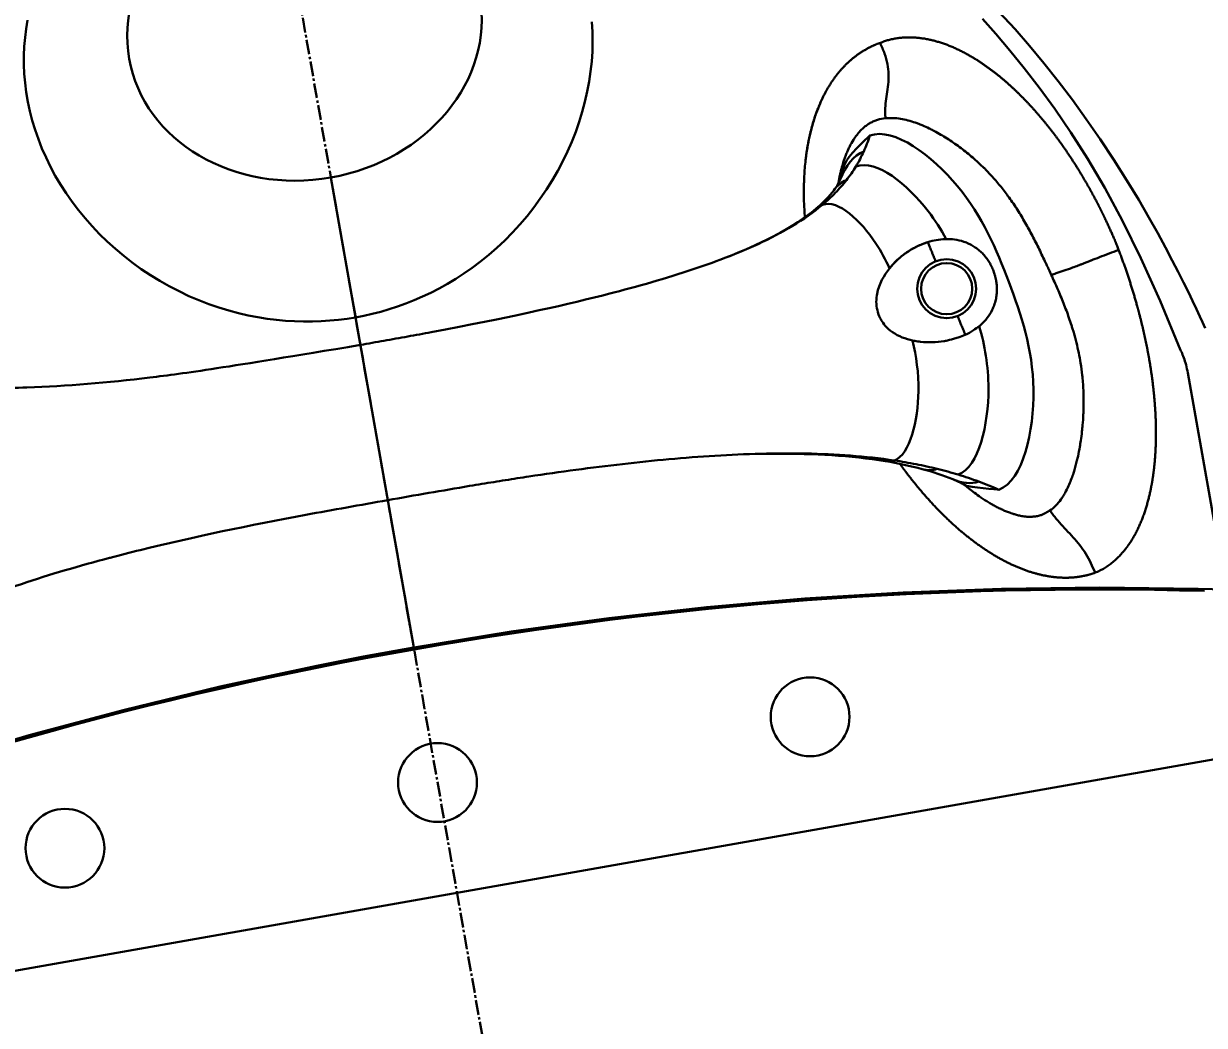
# Model space of a CAD drawing. Header units: millimetres. Extents: x 26027 to 581921, y 7230 to 233891.
# Drawn here: x 453558 to 453857.6, y 148349.9 to 148604.1 of the extents above; entities that cross this region are included whole.
import ezdxf

# ---------------------------------------------------------------- set-up
doc = ezdxf.new("R2010")
doc.units = ezdxf.units.MM
doc.header["$LTSCALE"] = 5
doc.linetypes.add('AXES2', pattern=[1.125, 0.75, -0.125, 0.125, -0.125])
doc.linetypes.add('CACHE', pattern=[0.375, 0.25, -0.125])
doc.layers.get('0').update_dxf_attribs({"color": 252})
doc.layers.get('DEFPOINTS').update_dxf_attribs({"color": 252})
doc.layers.add('GE-DESIGNER_WARNING', color=1, linetype='Continuous', lineweight=30, plot=False)
for name, color, linetype, lineweight in [('GE-EQUIPMENT', 140, 'Continuous', 30), ('GE-EQUIPMENT_INSERTION', 140, 'Continuous', 30), ('GE-EQUIPMENT_LIGHT', 141, 'Continuous', 30), ('GE-MAIN_AXIS', 83, 'AXES2', 30), ('GE-MM-SCATTER_LINES', 222, 'CACHE', 30)]:
    doc.layers.add(name, color=color, linetype=linetype, lineweight=lineweight)
doc.styles.add('ROMANS', font='romans', dxfattribs={"width": 0.8, "height": 100})
doc.dimstyles.new('100', dxfattribs={"dimscale": 0.8, "dimtxt": 180, "dimasz": 100, "dimexe": 150, "dimexo": 0, "dimgap": 100, "dimtad": 1, "dimtih": 1, "dimtoh": 1, "dimdec": 0, "dimzin": 0, "dimdsep": 46, "dimtxsty": 'ROMANS', "dimblk": 'DOT', "dimcen": 0, "dimclrd": 180, "dimclre": 180, "dimclrt": 180, "dimazin": 0, "dimtfac": 1, "dimtdec": 0, "dimtix": 1, "dimtmove": 2, "dimatfit": 3, "dimldrblk": 'DOT', "dimfxl": 1, "dimtolj": 1, "dimtzin": 0, "dimarcsym": 0})

# ---------------------------------------------------------------- blocks, each defined once
blk = doc.blocks.new('_Dot')
at = {"color": 0, "linetype": 'ByBlock', "lineweight": -2}
blk.add_line((-0.5, 0), (-1, 0), dxfattribs=at)
at = {"color": 0, "linetype": 'ByBlock', "const_width": 0.5}
blk.add_lwpolyline([(-0.25, 0, 1), (0.25, 0, 1)], format="xyb", close=True, dxfattribs=at)
blk = doc.blocks.new('*D484')
at = {"layer": 'DEFPOINTS', "color": 0}
for p in [(452467.53, 149660.27, 2.36), (454076.96, 142305.27, 2.36), (454076.96, 142305.27)]:
    blk.add_point(p, dxfattribs=at)
at = {"layer": 'GE-DESIGNER_WARNING', "color": 180, "lineweight": -2, "transparency": 16777216}
for p, q in [((452467.53, 149660.27), (454196.96, 149660.27)), ((454076.96, 149580.27), (454076.96, 146112.77)), ((454076.96, 142385.27), (454076.96, 145852.77)), ((454076.96, 142305.27), (454196.96, 142305.27))]:
    blk.add_line(p, q, dxfattribs=at)
at = {"layer": 'GE-DESIGNER_WARNING', "color": 180, "lineweight": -2, "transparency": 16777216, "xscale": 80, "yscale": 80, "zscale": 80}
for p, rotation in [((454076.96, 149660.27), 90), ((454076.96, 142305.27), 270)]:
    blk.add_blockref('_Dot', p, dxfattribs=dict(at, rotation=rotation))
at = {"layer": 'GE-DESIGNER_WARNING', "color": 180, "transparency": 16777216, "insert": (454076.96, 145982.77), "char_height": 100, "attachment_point": 5, "style": 'ROMANS'}
blk.add_mtext('\\A1;7355', dxfattribs=at)
blk = doc.blocks.new('GE-EUR02909')
at = {"layer": 'GE-EQUIPMENT'}
for p, q in [((-198.24, -3448.36), (-198.24, -3448.87)), ((0.01, -3589.82), (0.01, -3468.71))]:
    blk.add_line(p, q, dxfattribs=at)
for points in [[(204.12, -3405.48), (-204.05, -3405.48), (-204.41, -3405.47), (-204.78, -3405.44), (-205.14, -3405.4), (-205.5, -3405.34), (-205.85, -3405.28), (-206.2, -3405.21), (-206.53, -3405.15), (-206.81, -3404.99), (-207.07, -3404.79), (-207.32, -3404.57), (-207.55, -3404.32), (-207.76, -3404.04), (-207.94, -3403.74), (-208.1, -3403.42), (-208.18, -3403.22), (-208.25, -3402.99), (-208.3, -3402.73), (-208.32, -3402.44), (-208.32, -3402.32)], [(0.01, -3468.71), (-25.04, -3468.4), (-50.05, -3467.46), (-75.02, -3465.89), (-99.92, -3463.71), (-124.73, -3460.9), (-149.46, -3457.48), (-174.08, -3453.45), (-198.64, -3448.79), (-205.54, -3447.37), (-205.54, -3503.21), (-205.54, -3503.76), (-205.51, -3504.29), (-205.48, -3504.81), (-205.44, -3505.31), (-205.38, -3505.8), (-205.33, -3506.27), (-205.26, -3506.73), (-205.19, -3507.17), (-205.12, -3507.59), (-205.04, -3507.99), (-204.96, -3508.38), (-204.87, -3508.74), (-204.77, -3509.08), (-204.72, -3509.26)], [(205.56, -3447.37), (198.6, -3448.8), (174.11, -3453.45), (149.48, -3457.48), (129.23, -3460.33), (124.76, -3460.9), (99.96, -3463.71), (75.06, -3465.89), (50.08, -3467.46), (25.06, -3468.4), (12.98, -3468.63), (0.01, -3468.71)], [(-204.72, -3509.26), (-201.8, -3522.41), (-198.89, -3533.97), (-195.93, -3544.13), (-192.94, -3553.14), (-189.93, -3561.21), (-186.92, -3568.47), (-183.94, -3575.06), (-181, -3581.08), (-178.11, -3586.59), (-175.29, -3591.67), (-172.53, -3596.38), (-169.83, -3600.76)]]:
    blk.add_lwpolyline(points, dxfattribs=at)
blk.add_lwpolyline([(-200.07, -3447.99, 0.101059), (200.08, -3447.99), (201.14, -3447.81), (202.29, -3447.6), (204.25, -3447.18), (204.4, -3447.14), (204.61, -3447.04), (204.82, -3446.9), (205.02, -3446.73), (205.18, -3446.52), (205.32, -3446.28), (205.42, -3446.02), (205.47, -3445.74), (205.48, -3445.59)], format="xyb", dxfattribs=at)
at = {"layer": 'GE-EQUIPMENT_LIGHT'}
blk.add_line((-135.56, -3542.66), (-135.56, -3542.66), dxfattribs=at)
blk.add_line((-135.56, -3542.66), (-135.56, -3542.66), dxfattribs=at)
for points in [[(-211.84, -3513.68), (-211.44, -3515.29), (-211.04, -3516.82), (-210.5, -3518.81), (-209.9, -3520.99), (-209.23, -3523.37), (-208.47, -3525.99), (-207.61, -3528.86), (-206.62, -3532.03), (-205.49, -3535.54), (-204.19, -3539.43), (-202.67, -3543.76), (-200.88, -3548.62), (-198.79, -3554.02), (-196.44, -3559.76), (-193.94, -3565.51), (-191.36, -3571.12), (-188.73, -3576.54), (-186.02, -3581.81), (-183.23, -3586.95), (-180.4, -3591.91), (-177.51, -3596.72), (-170.68, -3607.2)], [(0.01, -3553.78), (-2.16, -3553.82), (-4.34, -3553.92), (-6.53, -3554.09), (-8.73, -3554.32), (-10.95, -3554.64), (-13.17, -3555.02), (-15.4, -3555.48), (-17.63, -3556.01), (-19.88, -3556.63), (-22.13, -3557.32), (-24.42, -3558.12), (-26.73, -3559), (-29.04, -3559.98), (-31.35, -3561.05), (-33.68, -3562.24), (-36.03, -3563.53), (-38.36, -3564.94), (-40.68, -3566.45), (-42.95, -3568.05), (-45.16, -3569.75), (-47.31, -3571.52), (-49.4, -3573.37), (-51.41, -3575.3), (-53.35, -3577.3), (-55.21, -3579.35), (-56.98, -3581.47), (-58.67, -3583.64), (-60.27, -3585.87), (-61.78, -3588.14), (-63.19, -3590.45), (-64.51, -3592.79), (-65.72, -3595.16), (-66.84, -3597.56), (-67.85, -3599.98), (-68.77, -3602.42), (-69.58, -3604.87), (-70.29, -3607.33), (-70.9, -3609.8), (-71.4, -3612.26), (-71.8, -3614.73), (-72.09, -3617.2)], [(68.85, -3642.48), (69.59, -3640.39), (70.26, -3638.27), (70.84, -3636.09), (71.33, -3633.86), (71.73, -3631.59), (72.05, -3629.28), (72.26, -3626.92), (72.38, -3624.53), (72.39, -3622.1), (72.3, -3619.66), (72.11, -3617.2), (71.82, -3614.73), (71.42, -3612.26), (70.92, -3609.8), (70.31, -3607.33), (69.6, -3604.87), (68.79, -3602.42), (67.87, -3599.98), (66.86, -3597.56), (65.74, -3595.16), (64.52, -3592.8), (63.21, -3590.46), (61.8, -3588.15), (60.29, -3585.87), (58.69, -3583.64), (57, -3581.47), (55.23, -3579.35), (53.37, -3577.3), (51.43, -3575.3), (49.42, -3573.37), (47.33, -3571.52), (45.18, -3569.75), (42.97, -3568.06), (40.7, -3566.45), (38.38, -3564.94), (36.05, -3563.53), (33.7, -3562.24), (31.37, -3561.05), (29.06, -3559.98), (26.75, -3559), (24.44, -3558.12), (22.15, -3557.32), (19.89, -3556.63), (17.65, -3556.01), (15.41, -3555.48), (13.19, -3555.02), (10.97, -3554.64), (8.75, -3554.32), (6.55, -3554.09), (4.36, -3553.92), (2.18, -3553.82), (0.01, -3553.78)]]:
    blk.add_lwpolyline(points, dxfattribs=at)
for centre, radius in [((-95.99, -3433.9), 10), ((0.01, -3433.9), 10), ((96.01, -3433.9), 10), ((-148.99, -3534.89), 7.48), ((-148.99, -3534.89), 6.5)]:
    blk.add_circle(centre, radius, dxfattribs=at)
blk.add_ellipse((0.01, -3628.38), major_axis=(-45.17, 0), ratio=0.853573, dxfattribs=at)
blk.add_rational_spline([(-119.53, -3573.68), (-119.54, -3573.71), (-119.55, -3573.75), (-119.56, -3573.78), (-119.74, -3574.37), (-119.93, -3574.95), (-120.12, -3575.53), (-120.89, -3577.79), (-121.79, -3580), (-122.85, -3582.13), (-123.8, -3584.06), (-124.89, -3585.92), (-126.13, -3587.68), (-127.26, -3589.28), (-128.51, -3590.79), (-129.9, -3592.18), (-131.17, -3593.45), (-132.56, -3594.61), (-134.08, -3595.61), (-136.78, -3597.41), (-139.87, -3598.71), (-143.16, -3599.25), (-146.23, -3599.94), (-149.44, -3599.75), (-152.46, -3598.97), (-154.21, -3598.52), (-155.88, -3597.87), (-157.48, -3597.09), (-159.25, -3596.23), (-160.91, -3595.21), (-162.49, -3594.08), (-164.24, -3592.82), (-165.88, -3591.44), (-167.43, -3589.97), (-169.13, -3588.36), (-170.72, -3586.64), (-172.22, -3584.84), (-173.89, -3582.84), (-175.45, -3580.74), (-176.9, -3578.57), (-177.96, -3577.01), (-178.96, -3575.41), (-179.91, -3573.78), (-180.44, -3572.89), (-180.95, -3571.98), (-181.45, -3571.07), (-183.02, -3568.19), (-184.45, -3565.22), (-185.77, -3562.19), (-188.46, -3555.98), (-190.64, -3549.51), (-192.34, -3542.89), (-192.61, -3541.82), (-192.87, -3540.75), (-193.12, -3539.68), (-193.15, -3539.57), (-193.17, -3539.46), (-193.2, -3539.35), (-193.25, -3539.13), (-193.3, -3538.91), (-193.35, -3538.68), (-193.46, -3538.13), (-193.57, -3537.57), (-193.68, -3537.01), (-195.04, -3529.97), (-195.95, -3522.79), (-196.31, -3515.58), (-196.36, -3514.59), (-196.4, -3513.6), (-196.43, -3512.61), (-196.53, -3509.15), (-196.5, -3505.67), (-196.32, -3502.2), (-196.16, -3499.11), (-195.87, -3496.02), (-195.45, -3492.94), (-195.38, -3492.49), (-195.32, -3492.04), (-195.25, -3491.58), (-194.89, -3489.29), (-194.46, -3487), (-193.92, -3484.73), (-193.34, -3482.28), (-192.64, -3479.86), (-191.79, -3477.49), (-191.01, -3475.33), (-190.12, -3473.21), (-189.06, -3471.17), (-188.1, -3469.31), (-187.01, -3467.52), (-185.75, -3465.85), (-184.62, -3464.35), (-183.35, -3462.94), (-181.93, -3461.71), (-179.53, -3459.62), (-176.68, -3458.01), (-173.55, -3457.35), (-172.61, -3457.19), (-171.66, -3457.1), (-170.69, -3457.07), (-166.94, -3456.94), (-163.25, -3457.82), (-159.82, -3459.28), (-157.84, -3460.13), (-155.95, -3461.17), (-154.16, -3462.35), (-152.16, -3463.66), (-150.27, -3465.15), (-148.49, -3466.74), (-146.52, -3468.5), (-144.68, -3470.4), (-142.94, -3472.4), (-141.03, -3474.6), (-139.25, -3476.92), (-137.59, -3479.32), (-135.72, -3482.02), (-134.01, -3484.81), (-132.43, -3487.67), (-131.71, -3488.96), (-131.02, -3490.27), (-130.36, -3491.58), (-130.09, -3492.11), (-129.83, -3492.65), (-129.57, -3493.18)], [1, 1, 1, 1, 1, 1, 1, 1, 1, 1, 1, 1, 1, 1, 1, 1, 1, 1, 1, 1, 1, 1, 1, 1, 1, 1, 1, 1, 1, 1, 1, 1, 1, 1, 1, 1, 1, 1, 1, 1, 1, 1, 1, 1, 1, 1, 1, 1, 1, 1, 1, 1, 1, 1, 1, 1, 1, 1, 1, 1, 1, 0.999990031036, 0.999990031036, 1, 1, 1, 1, 1, 1, 1, 1, 1, 1, 1, 1, 1, 1, 1, 1, 1, 1, 1, 1, 1, 1, 1, 1, 1, 1, 1, 1, 1, 1, 1, 1, 1, 1, 0.998174146794, 0.998174146794, 1, 1, 1, 1, 1, 1, 1, 1, 1, 1, 1, 1, 1, 1, 1, 1, 1, 1, 1, 1, 1, 1, 1, 1, 1], degree=3, knots=[0, 0, 0, 0, 0.001243, 0.001243, 0.001243, 0.022853, 0.022853, 0.022853, 0.107259, 0.107259, 0.107259, 0.183532, 0.183532, 0.183532, 0.252547, 0.252547, 0.252547, 0.315531, 0.315531, 0.315531, 0.428111, 0.428111, 0.428111, 0.536842, 0.536842, 0.536842, 0.59962, 0.59962, 0.59962, 0.668768, 0.668768, 0.668768, 0.745336, 0.745336, 0.745336, 0.829563, 0.829563, 0.829563, 0.923565, 0.923565, 0.923565, 0.991484, 0.991484, 0.991484, 1.028809, 1.028809, 1.028809, 1.146874, 1.146874, 1.146874, 1.389159, 1.389159, 1.389159, 1.428111, 1.428111, 1.428111, 1.765181, 1.765181, 1.765181, 2.428111, 2.428111, 2.428111, 2.439049, 2.439049, 2.439049, 2.684856, 2.684856, 2.684856, 2.718537, 2.718537, 2.718537, 2.836458, 2.836458, 2.836458, 2.941593, 2.941593, 2.941593, 2.957098, 2.957098, 2.957098, 3.03586, 3.03586, 3.03586, 3.120886, 3.120886, 3.120886, 3.198383, 3.198383, 3.198383, 3.268774, 3.268774, 3.268774, 3.33209, 3.33209, 3.33209, 3.439049, 3.439049, 3.439049, 3.587104, 3.587104, 3.587104, 3.713342, 3.713342, 3.713342, 3.786162, 3.786162, 3.786162, 3.867229, 3.867229, 3.867229, 3.95688, 3.95688, 3.95688, 4.056065, 4.056065, 4.056065, 4.167315, 4.167315, 4.167315, 4.217566, 4.217566, 4.217566, 4.237767, 4.237767, 4.237767, 4.237767], dxfattribs=at)
for points, knots in [([(-173.55, -3457.35), (-173.35, -3458.23), (-172.96, -3459.99), (-172.13, -3462.52), (-171, -3464.91), (-169.2, -3467.93), (-167.24, -3470.77), (-165.79, -3473.33), (-165.22, -3474.47), (-165.01, -3474.9)], [-0.9999649, -0.9999649, -0.9999649, -0.9999649, -0.8750001, -0.7500001, -0.625, -0.5, -0.25, -0.125, -0.0504501, -0.0504501, -0.0504501, -0.0504501]), ([(-144.63, -3485.25), (-144.82, -3485.03), (-145, -3484.81), (-145.19, -3484.6), (-145.25, -3484.52), (-145.32, -3484.44), (-145.39, -3484.36), (-145.79, -3483.9), (-146.2, -3483.45), (-146.62, -3483), (-147.05, -3482.53), (-147.49, -3482.08), (-147.94, -3481.63), (-148.5, -3481.07), (-149.07, -3480.52), (-149.66, -3479.99), (-149.94, -3479.74), (-150.22, -3479.49), (-150.5, -3479.25), (-150.76, -3479.03), (-151.02, -3478.81), (-151.29, -3478.6), (-151.57, -3478.37), (-151.85, -3478.15), (-152.13, -3477.94), (-152.42, -3477.72), (-152.71, -3477.51), (-153, -3477.3), (-153.03, -3477.28), (-153.06, -3477.26), (-153.09, -3477.24), (-153.35, -3477.06), (-153.62, -3476.88), (-153.89, -3476.71), (-154.19, -3476.51), (-154.5, -3476.33), (-154.81, -3476.15), (-155.1, -3475.98), (-155.4, -3475.81), (-155.7, -3475.65), (-155.72, -3475.65), (-155.73, -3475.64), (-155.75, -3475.63), (-156.06, -3475.47), (-156.39, -3475.31), (-156.71, -3475.17), (-157.04, -3475.03), (-157.37, -3474.89), (-157.71, -3474.77), (-157.91, -3474.7), (-158.1, -3474.63), (-158.3, -3474.57), (-158.45, -3474.52), (-158.59, -3474.48), (-158.73, -3474.44), (-159.08, -3474.35), (-159.43, -3474.27), (-159.78, -3474.21), (-160.13, -3474.15), (-160.49, -3474.1), (-160.85, -3474.08), (-161.03, -3474.07), (-161.21, -3474.06), (-161.38, -3474.06), (-161.56, -3474.06), (-161.74, -3474.07), (-161.92, -3474.08), (-162.09, -3474.09), (-162.27, -3474.1), (-162.45, -3474.13), (-162.63, -3474.15), (-162.81, -3474.18), (-165.01, -3474.9), (-165.61, -3475.17), (-166.19, -3475.52), (-166.72, -3475.9), (-167.26, -3476.29), (-167.75, -3476.72), (-168.23, -3477.18), (-168.46, -3477.41), (-168.69, -3477.65), (-168.91, -3477.89), (-169.03, -3478.02), (-169.14, -3478.15), (-169.26, -3478.28), (-169.36, -3478.4), (-169.47, -3478.53), (-169.57, -3478.65), (-169.99, -3479.17), (-170.38, -3479.69), (-170.75, -3480.23), (-170.83, -3480.35), (-170.91, -3480.47), (-170.99, -3480.59), (-171.27, -3481.03), (-171.55, -3481.47), (-171.81, -3481.92), (-172.07, -3482.35), (-172.31, -3482.79), (-172.55, -3483.23), (-172.62, -3483.37), (-172.7, -3483.52), (-172.77, -3483.66), (-173.2, -3484.49), (-173.6, -3485.34), (-173.98, -3486.2), (-174.13, -3486.56), (-174.28, -3486.92), (-174.43, -3487.28), (-174.74, -3488.02), (-175.03, -3488.77), (-175.3, -3489.53), (-175.47, -3490.02), (-175.64, -3490.51), (-175.81, -3491), (-176.05, -3491.75), (-176.29, -3492.5), (-176.51, -3493.26), (-176.66, -3493.77), (-176.8, -3494.28), (-176.94, -3494.8), (-177.18, -3495.67), (-177.39, -3496.56), (-177.59, -3497.44), (-177.69, -3497.84), (-177.77, -3498.25), (-177.86, -3498.65), (-178.1, -3499.81), (-178.31, -3500.97), (-178.48, -3502.14), (-178.5, -3502.27), (-178.52, -3502.41), (-178.54, -3502.54), (-178.73, -3503.85), (-178.88, -3505.16), (-178.99, -3506.47), (-179.01, -3506.75), (-179.03, -3507.02), (-179.05, -3507.3), (-179.11, -3508.34), (-179.16, -3509.38), (-179.17, -3510.43), (-179.18, -3511.3), (-179.18, -3512.16), (-179.15, -3513.03), (-179.1, -3514.79), (-178.98, -3516.56), (-178.79, -3518.31), (-178.76, -3518.66), (-178.72, -3519), (-178.67, -3519.35), (-178.63, -3519.66), (-178.6, -3519.96), (-178.55, -3520.27), (-178.47, -3520.92), (-178.37, -3521.57), (-178.26, -3522.22), (-178.16, -3522.87), (-178.05, -3523.52), (-177.93, -3524.17), (-177.81, -3524.81), (-177.68, -3525.46), (-177.55, -3526.1), (-177.28, -3527.39), (-176.99, -3528.66), (-176.69, -3529.94), (-176.38, -3531.21), (-176.06, -3532.48), (-175.72, -3533.75), (-175.24, -3535.6), (-175.16, -3535.9), (-174.99, -3536.52), (-174.49, -3538.36), (-173.72, -3541.13), (-172.61, -3544.77), (-171.59, -3547.77), (-170.69, -3550.15), (-169.74, -3552.49), (-168.72, -3554.73), (-167.65, -3556.84), (-166.6, -3558.8), (-165.58, -3560.5), (-164.65, -3561.94), (-164.2, -3562.61), (-163.84, -3563.12), (-163.48, -3563.64), (-163.01, -3564.28), (-161.87, -3565.8), (-160.47, -3567.5), (-159.19, -3568.92), (-158.76, -3569.38)], [0, 0, 0, 0, 0.012824, 0.012824, 0.012824, 0.017506, 0.017506, 0.017506, 0.045132, 0.045132, 0.045132, 0.073868, 0.073868, 0.073868, 0.109575, 0.109575, 0.109575, 0.12643, 0.12643, 0.12643, 0.141845, 0.141845, 0.141845, 0.158017, 0.158017, 0.158017, 0.174173, 0.174173, 0.174173, 0.17574, 0.17574, 0.17574, 0.190289, 0.190289, 0.190289, 0.20638, 0.20638, 0.20638, 0.221721, 0.221721, 0.221721, 0.222476, 0.222476, 0.222476, 0.238596, 0.238596, 0.238596, 0.25473, 0.25473, 0.25473, 0.264097, 0.264097, 0.264097, 0.270859, 0.270859, 0.270859, 0.286974, 0.286974, 0.286974, 0.303078, 0.303078, 0.303078, 0.311126, 0.311126, 0.311126, 0.319172, 0.319172, 0.319172, 0.327215, 0.327215, 0.327215, 0.335257, 0.335257, 0.335257, 0.36629, 0.36629, 0.36629, 0.397388, 0.397388, 0.397388, 0.412941, 0.412941, 0.412941, 0.420997, 0.420997, 0.420997, 0.428487, 0.428487, 0.428487, 0.459598, 0.459598, 0.459598, 0.466329, 0.466329, 0.466329, 0.490862, 0.490862, 0.490862, 0.514557, 0.514557, 0.514557, 0.522198, 0.522198, 0.522198, 0.566428, 0.566428, 0.566428, 0.584796, 0.584796, 0.584796, 0.622902, 0.622902, 0.622902, 0.647357, 0.647357, 0.647357, 0.684733, 0.684733, 0.684733, 0.709857, 0.709857, 0.709857, 0.752827, 0.752827, 0.752827, 0.772381, 0.772381, 0.772381, 0.828288, 0.828288, 0.828288, 0.834812, 0.834812, 0.834812, 0.89732, 0.89732, 0.89732, 0.910337, 0.910337, 0.910337, 0.959923, 0.959923, 0.959923, 1.001156, 1.001156, 1.001156, 1.085031, 1.085031, 1.085031, 1.10161, 1.10161, 1.10161, 1.116318, 1.116318, 1.116318, 1.147631, 1.147631, 1.147631, 1.178958, 1.178958, 1.178958, 1.210283, 1.210283, 1.210283, 1.272865, 1.272865, 1.272865, 1.335257, 1.335257, 1.335257, 1.335263, 1.360396, 1.385528, 1.486059, 1.586589, 1.68712, 1.737385, 1.78765, 1.888181, 1.932295, 1.97641, 2.06464, 2.089241, 2.113843, 2.126144, 2.138445, 2.163046, 2.187648, 2.286054, 2.335257, 2.335257, 2.335257, 2.335257]), ([(-127.14, -3566.78), (-127.56, -3567.77), (-128.01, -3568.74), (-128.52, -3569.68), (-129.31, -3571.13), (-130.22, -3572.53), (-136.54, -3576.54), (-143.06, -3577.66), (-151.19, -3568.8), (-156.21, -3560.03), (-161.22, -3551.27), (-163.13, -3542.6), (-164.8, -3533.83), (-166.47, -3525.07), (-167.89, -3516.21), (-166.21, -3505.84), (-164.53, -3495.48), (-159.75, -3483.6), (-153.14, -3482.34)], [0, 0, 0, 0, 0.303442, 0.303442, 0.303442, 0.772383, 0.772383, 0.772383, 1.022385, 1.022385, 1.022385, 1.272384, 1.272384, 1.272384, 1.522384, 1.522384, 1.522384, 1.772383, 1.772383, 1.772383, 1.772383]), ([(-143.67, -3487.92), (-145.3, -3487.09), (-146.91, -3486.21), (-148.5, -3485.28), (-150.08, -3484.35), (-151.64, -3483.36), (-153.14, -3482.34)], [0, 0, 0, 0, 0.999993, 0.999993, 0.999993, 1.082029, 1.082029, 1.082029, 1.082029]), ([(-148.5, -3485.28), (-149.28, -3484.82), (-150.07, -3484.34), (-150.84, -3483.85), (-151.62, -3483.36), (-152.38, -3482.86), (-153.14, -3482.34), (-153.14, -3482.34), (-145.63, -3484.47), (-144.87, -3485.07), (-144.38, -3485.44), (-143.3, -3486.21), (-142.71, -3486.6), (-142.1, -3487)], [0, 0, 0, 0, 0.498984, 0.498984, 0.498984, 1, 1, 1, 1.218115, 1.218115, 1.482832, 1.482832, 1.762746, 1.762746, 1.762746, 1.762746]), ([(-148.5, -3485.28), (-146.48, -3484.9), (-144.3, -3485.59), (-142.1, -3486.99), (-139.94, -3488.38), (-137.48, -3489.7), (-134.93, -3490.89)], [0, 0, 0, 0, 0.082727, 0.082727, 0.082727, 1.076999, 1.076999, 1.076999, 1.076999]), ([(-155.5, -3524.11), (-155.99, -3519.08), (-156.05, -3513.84), (-155.03, -3508.08), (-153.44, -3499.15), (-149.25, -3488.97), (-143.67, -3487.92), (-142.04, -3488.74), (-140.38, -3489.53), (-138.7, -3490.27), (-137.01, -3491.02), (-135.33, -3491.71), (-133.6, -3492.37), (-131.87, -3493.04), (-130.1, -3493.67), (-128.35, -3494.26)], [0, 0, 0, 0, 0.391565, 0.391565, 0.391565, 1, 1, 1, 2, 2, 2, 2.498674, 2.498674, 2.498674, 2.999995, 2.999995, 2.999995, 2.999995]), ([(-138.7, -3490.27), (-137.49, -3490.04), (-136.22, -3490.29), (-134.93, -3490.89), (-132.09, -3492.22), (-129.11, -3493.41), (-126.05, -3494.48)], [0, 0, 0, 0, 0.059019, 0.059019, 0.059019, 1.162257, 1.162257, 1.162257, 1.162257]), ([(-128.35, -3494.26), (-132.61, -3495.05), (-135.99, -3503.23), (-137.41, -3510.51), (-138.3, -3515.12), (-138.41, -3519.36), (-138.19, -3523.45), (-138.19, -3523.45), (-138.19, -3523.45), (-138.19, -3523.45)], [0, 0, 0, 0, 0.612763, 0.612763, 0.612763, 1, 1, 1, 2, 2, 2, 2]), ([(-128.35, -3494.26), (-127.6, -3494.12), (-126.83, -3494.21), (-126.05, -3494.48), (-117.61, -3497.43), (-108.48, -3499.53), (-97.67, -3501.38), (-96.19, -3501.62), (-94.72, -3501.93)], [0, 0, 0, 0, 0.043643, 0.043643, 0.043643, 3.082874, 3.082874, 3.561999, 3.561999, 3.561999, 3.561999]), ([(-128.35, -3494.26), (-124.84, -3495.43), (-121.25, -3496.48), (-117.6, -3497.41), (-113.96, -3498.34), (-110.27, -3499.17), (-106.53, -3499.9), (-102.82, -3500.63), (-99.06, -3501.27), (-95.25, -3501.85), (-91.45, -3502.42), (-87.6, -3502.92), (-83.73, -3503.36), (-79.87, -3503.8), (-75.98, -3504.18), (-72.06, -3504.51), (-68.15, -3504.84), (-64.2, -3505.12), (-60.25, -3505.36), (-56.29, -3505.6), (-52.33, -3505.8), (-48.34, -3505.96), (-44.35, -3506.13), (-40.33, -3506.25), (-36.32, -3506.35), (-34.31, -3506.4), (-32.3, -3506.44), (-30.3, -3506.48), (-28.29, -3506.51), (-26.28, -3506.54), (-24.25, -3506.57), (-23.2, -3506.58), (-22.13, -3506.59), (-21.08, -3506.6)], [0, 0, 0, 0, 0.33431, 0.33431, 0.33431, 0.66802, 0.66802, 0.66802, 1, 1, 1, 1.500554, 1.500554, 1.500554, 2, 2, 2, 2.222329, 2.222329, 2.222329, 2.444549, 2.444549, 2.444549, 2.666717, 2.666717, 2.666717, 2.7778, 2.7778, 2.7778, 2.888892, 2.888892, 2.888892, 2.94675, 2.94675, 2.94675, 2.94675]), ([(72.08, -3504.51), (76, -3504.18), (79.89, -3503.8), (83.75, -3503.36), (87.62, -3502.92), (91.47, -3502.42), (95.27, -3501.85), (99.07, -3501.28), (102.83, -3500.63), (106.55, -3499.9), (110.28, -3499.17), (113.98, -3498.35), (117.62, -3497.41), (121.27, -3496.48), (124.86, -3495.43), (128.37, -3494.26), (132.63, -3495.05), (136.01, -3503.23), (137.43, -3510.51), (138.32, -3515.12), (138.43, -3519.36), (138.22, -3523.45), (136.85, -3524.01), (135.5, -3524.74), (134.29, -3525.75), (133.76, -3526.19), (133.25, -3526.68), (132.8, -3527.24), (132.37, -3527.77), (131.99, -3528.35), (131.68, -3528.96), (131.52, -3529.28), (131.38, -3529.61), (131.26, -3529.95), (131.15, -3530.24), (131.06, -3530.55), (130.99, -3530.85), (130.83, -3531.5), (130.74, -3532.16), (130.72, -3532.81), (130.68, -3534.2), (130.95, -3535.54), (131.4, -3536.71), (132.35, -3539.12), (133.92, -3540.96), (135.62, -3542.49), (135.04, -3544.77), (134.29, -3547.05), (133.29, -3549.35), (130.54, -3555.66), (125.89, -3562.05), (121.65, -3561.33), (119.04, -3559.83), (116.24, -3558.53), (113.26, -3557.38), (110.29, -3556.24), (107.12, -3555.25), (103.84, -3554.37), (100.55, -3553.5), (97.14, -3552.76), (93.64, -3552.1), (90.87, -3551.58), (88.06, -3551.13), (85.2, -3550.72)], [0, 0, 0, 0, 0.499446, 0.499446, 0.499446, 1, 1, 1, 1.333336, 1.333336, 1.333336, 1.666668, 1.666668, 1.666668, 2, 2, 2, 2.612764, 2.612764, 2.612764, 3, 3, 3, 3.281017, 3.281017, 3.281017, 3.405194, 3.405194, 3.405194, 3.523507, 3.523507, 3.523507, 3.584543, 3.584543, 3.584543, 3.638509, 3.638509, 3.638509, 3.753815, 3.753815, 3.753815, 4, 4, 4, 5, 5, 5, 5.26658, 5.26658, 5.26658, 6, 6, 6, 6.333103, 6.333103, 6.333103, 6.66645, 6.66645, 6.66645, 7, 7, 7, 7.393539, 7.393539, 7.393539, 7.393539]), ([(21.09, -3506.6), (35.55, -3506.47), (49.98, -3506.07), (66.67, -3504.93), (69.29, -3504.73), (71.91, -3504.51), (71.96, -3504.5), (72.02, -3504.5), (72.08, -3504.51)], [0, 0, 0, 0, 4.342944, 4.342944, 5.156429, 5.156429, 5.156429, 5.165909, 5.165909, 5.165909, 5.165909]), ([(-146.35, -3547.36), (-147.07, -3547.45), (-147.8, -3547.5), (-148.54, -3547.5), (-149.29, -3547.51), (-150.04, -3547.47), (-150.81, -3547.36), (-150.88, -3547.35), (-150.96, -3547.34), (-151.04, -3547.33), (-151.73, -3547.22), (-152.42, -3547.07), (-153.1, -3546.85), (-153.87, -3546.6), (-154.63, -3546.28), (-155.37, -3545.87), (-155.75, -3545.66), (-156.13, -3545.42), (-156.5, -3545.16), (-156.84, -3544.92), (-157.17, -3544.67), (-157.48, -3544.39), (-157.81, -3544.1), (-158.13, -3543.79), (-158.43, -3543.46), (-158.44, -3543.45), (-158.46, -3543.44), (-158.47, -3543.42), (-158.75, -3543.11), (-159.03, -3542.77), (-159.28, -3542.42), (-159.53, -3542.08), (-159.76, -3541.73), (-159.97, -3541.37), (-159.98, -3541.34), (-160, -3541.31), (-160.02, -3541.28), (-160.24, -3540.89), (-160.44, -3540.48), (-160.62, -3540.07), (-160.77, -3539.72), (-160.9, -3539.37), (-161.02, -3539.02), (-161.04, -3538.95), (-161.06, -3538.88), (-161.09, -3538.81), (-161.22, -3538.38), (-161.33, -3537.96), (-161.42, -3537.53), (-161.5, -3537.16), (-161.56, -3536.79), (-161.6, -3536.43), (-161.61, -3536.36), (-161.62, -3536.28), (-161.63, -3536.21), (-161.68, -3535.71), (-161.71, -3535.23), (-161.71, -3534.75), (-161.71, -3534.39), (-161.69, -3534.03), (-161.66, -3533.67), (-161.65, -3533.58), (-161.64, -3533.49), (-161.63, -3533.4), (-161.59, -3532.95), (-161.52, -3532.52), (-161.43, -3532.1), (-161.34, -3531.69), (-161.23, -3531.3), (-161.11, -3530.92), (-160.97, -3530.49), (-160.81, -3530.08), (-160.63, -3529.68), (-160.41, -3529.2), (-160.17, -3528.75), (-159.9, -3528.31), (-159.74, -3528.06), (-159.57, -3527.81), (-159.4, -3527.57), (-158.93, -3526.93), (-158.39, -3526.33), (-157.81, -3525.8), (-157.23, -3525.27), (-156.61, -3524.79), (-155.94, -3524.38), (-155.8, -3524.29), (-155.65, -3524.2), (-155.5, -3524.11), (-154.97, -3523.81), (-154.42, -3523.54), (-153.85, -3523.31), (-153.12, -3523.01), (-152.37, -3522.76), (-151.6, -3522.56), (-151.56, -3522.79), (-151.51, -3523.02), (-151.45, -3523.25), (-151.41, -3523.48), (-151.36, -3523.71), (-151.31, -3523.93), (-151.26, -3524.15), (-151.21, -3524.36), (-151.17, -3524.56), (-151.12, -3524.77), (-151.08, -3524.97), (-151.04, -3525.15), (-151.01, -3525.32), (-150.97, -3525.47), (-150.94, -3525.62), (-150.9, -3525.81), (-150.86, -3525.98), (-150.83, -3526.14), (-150.8, -3526.29), (-150.77, -3526.43), (-150.74, -3526.55), (-150.72, -3526.66), (-150.7, -3526.76), (-150.68, -3526.85), (-150.66, -3526.97), (-150.64, -3527.06), (-150.62, -3527.14), (-150.61, -3527.2), (-150.6, -3527.25), (-150.59, -3527.29), (-150.58, -3527.36), (-150.57, -3527.42), (-150.56, -3527.46), (-150.56, -3527.48), (-150.55, -3527.49), (-150.55, -3527.5), (-150.54, -3527.54), (-150.54, -3527.56), (-150.54, -3527.56), (-150.54, -3527.56), (-150.54, -3527.55), (-150.54, -3527.55)], [0, 0, 0, 0, 0.475748, 0.475748, 0.475748, 0.951471, 0.951471, 0.951471, 0.999998, 0.999998, 0.999998, 1.071077, 1.071077, 1.071077, 1.150402, 1.150402, 1.150402, 1.191919, 1.191919, 1.191919, 1.229628, 1.229628, 1.229628, 1.269208, 1.269208, 1.269208, 1.270776, 1.270776, 1.270776, 1.308828, 1.308828, 1.308828, 1.345578, 1.345578, 1.345578, 1.348451, 1.348451, 1.348451, 1.38805, 1.38805, 1.38805, 1.421164, 1.421164, 1.421164, 1.427717, 1.427717, 1.427717, 1.467556, 1.467556, 1.467556, 1.500854, 1.500854, 1.500854, 1.507664, 1.507664, 1.507664, 1.55286, 1.55286, 1.55286, 1.586807, 1.586807, 1.586807, 1.595734, 1.595734, 1.595734, 1.638517, 1.638517, 1.638517, 1.679066, 1.679066, 1.679066, 1.724132, 1.724132, 1.724132, 1.778275, 1.778275, 1.778275, 1.809817, 1.809817, 1.809817, 1.895375, 1.895375, 1.895375, 1.981051, 1.981051, 1.981051, 1.999998, 1.999998, 1.999998, 2.438225, 2.438225, 2.438225, 2.999998, 2.999998, 2.999998, 3.056056, 3.056056, 3.056056, 3.109988, 3.109988, 3.109988, 3.163345, 3.163345, 3.163345, 3.217514, 3.217514, 3.217514, 3.267154, 3.267154, 3.267154, 3.334841, 3.334841, 3.334841, 3.403639, 3.403639, 3.403639, 3.46893, 3.46893, 3.46893, 3.555418, 3.555418, 3.555418, 3.613742, 3.613742, 3.613742, 3.715095, 3.715095, 3.715095, 3.755865, 3.755865, 3.755865, 3.885264, 3.885264, 3.885264, 3.999998, 3.999998, 3.999998, 3.999998]), ([(-151.6, -3522.56), (-150.98, -3522.4), (-150.36, -3522.27), (-149.72, -3522.17), (-146.87, -3521.9), (-146.43, -3521.9), (-145.98, -3521.9), (-145.01, -3521.91), (-144.04, -3521.99), (-143.07, -3522.13), (-142.09, -3522.27), (-141.11, -3522.48), (-140.14, -3522.77), (-139.66, -3522.91), (-139.18, -3523.07), (-138.7, -3523.25), (-138.53, -3523.31), (-138.36, -3523.38), (-138.19, -3523.45)], [0, 0, 0, 0, 0.1463136, 0.1463136, 0.1463136, 0.2457477, 0.2457477, 0.2457477, 0.4597135, 0.4597135, 0.4597135, 0.6736488, 0.6736488, 0.6736488, 0.7805879, 0.7805879, 0.7805879, 0.8179463, 0.8179463, 0.8179463, 0.8179463]), ([(-135.6, -3542.49), (-133.9, -3540.96), (-132.33, -3539.12), (-131.38, -3536.71), (-130.9, -3535.47), (-130.62, -3534.03), (-130.71, -3532.55), (-130.75, -3531.84), (-130.87, -3531.13), (-131.08, -3530.43), (-131.13, -3530.27), (-131.18, -3530.11), (-131.24, -3529.95), (-131.44, -3529.39), (-131.7, -3528.85), (-132, -3528.35), (-132.43, -3527.64), (-132.94, -3527), (-133.52, -3526.43), (-134.89, -3525.06), (-136.56, -3524.14), (-138.19, -3523.45)], [0, 0, 0, 0, 1, 1, 1, 1.261598, 1.261598, 1.261598, 1.386682, 1.386682, 1.386682, 1.415543, 1.415543, 1.415543, 1.51669, 1.51669, 1.51669, 1.658687, 1.658687, 1.658687, 2, 2, 2, 2]), ([(-193.68, -3537), (-192.83, -3536.84), (-191.97, -3536.68), (-191.11, -3536.52), (-190.26, -3536.36), (-189.41, -3536.19), (-188.58, -3536.03), (-187.82, -3535.88), (-187.07, -3535.73), (-186.34, -3535.58), (-186.26, -3535.56), (-186.18, -3535.55), (-186.1, -3535.53), (-185.27, -3535.37), (-184.47, -3535.21), (-183.69, -3535.05), (-183.43, -3535), (-183.16, -3534.95), (-182.9, -3534.9), (-182.39, -3534.8), (-181.88, -3534.71), (-181.38, -3534.62), (-180.63, -3534.48), (-179.89, -3534.35), (-179.16, -3534.24), (-178.44, -3534.12), (-177.73, -3534.02), (-177.02, -3533.92), (-176.59, -3533.86), (-176.16, -3533.8), (-175.72, -3533.75)], [0, 0, 0, 0, 0.1280057, 0.1280057, 0.1280057, 0.2559055, 0.2559055, 0.2559055, 0.3727087, 0.3727087, 0.3727087, 0.385517, 0.385517, 0.385517, 0.518134, 0.518134, 0.518134, 0.5634558, 0.5634558, 0.5634558, 0.6528467, 0.6528467, 0.6528467, 0.7875434, 0.7875434, 0.7875434, 0.9197519, 0.9197519, 0.9197519, 0.9999893, 0.9999893, 0.9999893, 0.9999893]), ([(-147.43, -3542.23), (-147.43, -3542.23), (-147.43, -3542.23), (-147.43, -3542.26), (-147.42, -3542.29), (-147.4, -3542.37), (-147.38, -3542.47), (-147.37, -3542.52), (-147.36, -3542.57), (-147.35, -3542.62), (-147.33, -3542.72), (-147.3, -3542.83), (-147.28, -3542.95), (-147.26, -3543.01), (-147.25, -3543.07), (-147.23, -3543.14), (-147.2, -3543.3), (-147.16, -3543.48), (-147.12, -3543.67), (-147.11, -3543.69), (-147.11, -3543.72), (-147.1, -3543.74), (-147.06, -3543.94), (-147.01, -3544.16), (-146.96, -3544.4), (-146.95, -3544.46), (-146.94, -3544.51), (-146.93, -3544.56), (-146.89, -3544.73), (-146.86, -3544.91), (-146.82, -3545.1), (-146.79, -3545.24), (-146.76, -3545.38), (-146.73, -3545.52), (-146.71, -3545.62), (-146.69, -3545.72), (-146.67, -3545.82), (-146.65, -3545.88), (-146.64, -3545.94), (-146.63, -3546), (-146.6, -3546.16), (-146.56, -3546.31), (-146.53, -3546.47), (-146.5, -3546.62), (-146.47, -3546.77), (-146.44, -3546.92), (-146.41, -3547.07), (-146.38, -3547.21), (-146.35, -3547.36)], [0.0142103, 0.0142103, 0.0142103, 0.0142103, 0.1087695, 0.1087695, 0.1087695, 0.2347747, 0.2347747, 0.2347747, 0.2889095, 0.2889095, 0.2889095, 0.3784146, 0.3784146, 0.3784146, 0.4236945, 0.4236945, 0.4236945, 0.5295032, 0.5295032, 0.5295032, 0.5417782, 0.5417782, 0.5417782, 0.6482637, 0.6482637, 0.6482637, 0.6709065, 0.6709065, 0.6709065, 0.7416996, 0.7416996, 0.7416996, 0.7913065, 0.7913065, 0.7913065, 0.8247571, 0.8247571, 0.8247571, 0.8447647, 0.8447647, 0.8447647, 0.8961094, 0.8961094, 0.8961094, 0.9472342, 0.9472342, 0.9472342, 1, 1, 1, 1]), ([(-135.6, -3542.49), (-135.65, -3542.53), (-135.69, -3542.56), (-135.73, -3542.6), (-136.48, -3543.25), (-137.26, -3543.83), (-138.09, -3544.36), (-138.5, -3544.62), (-138.92, -3544.87), (-139.34, -3545.1), (-139.77, -3545.33), (-140.21, -3545.55), (-140.65, -3545.75), (-141.54, -3546.15), (-142.47, -3546.48), (-143.42, -3546.75), (-144.37, -3547.02), (-145.34, -3547.23), (-146.35, -3547.36)], [-1, -1, -1, -1, -0.9854799, -0.9854799, -0.9854799, -0.7391399, -0.7391399, -0.7391399, -0.6159234, -0.6159234, -0.6159234, -0.4926967, -0.4926967, -0.4926967, -0.2462751, -0.2462751, -0.2462751, 0, 0, 0, 0]), ([(-146.34, -3547.35), (-146.07, -3547.32), (-145.81, -3547.28), (-145.54, -3547.23), (-143.75, -3546.92), (-142.05, -3546.39), (-140.45, -3545.65), (-138.7, -3544.84), (-137.06, -3543.78), (-135.6, -3542.49), (-135.02, -3544.77), (-134.27, -3547.05), (-133.27, -3549.35), (-130.52, -3555.66), (-125.86, -3562.05), (-121.63, -3561.33), (-122.92, -3562.08), (-124.17, -3562.88), (-125.35, -3563.74), (-126.53, -3564.58), (-127.64, -3565.47), (-128.7, -3566.43)], [0, 0, 0, 0, 0.065832, 0.065832, 0.065832, 0.511745, 0.511745, 0.511745, 1, 1, 1, 1.266579, 1.266579, 1.266579, 2, 2, 2, 2.501939, 2.501939, 2.501939, 3, 3, 3, 3]), ([(-128.7, -3566.43), (-129.76, -3567.38), (-130.76, -3568.4), (-131.69, -3569.47), (-137.22, -3570.41), (-143.77, -3562.72), (-147.76, -3555.1), (-149.12, -3552.5), (-150.18, -3549.91), (-151.04, -3547.33)], [0, 0, 0, 0, 1, 1, 1, 1.745502, 1.745502, 1.745502, 2, 2, 2, 2]), ([(0.01, -3546.67), (-1.01, -3546.67), (-2.04, -3546.67), (-3.06, -3546.67), (-4.07, -3546.67), (-5.07, -3546.67), (-6.08, -3546.67), (-8.1, -3546.68), (-10.15, -3546.68), (-12.19, -3546.69), (-14.22, -3546.7), (-16.23, -3546.71), (-18.27, -3546.73), (-38.42, -3547.04), (-50.84, -3547.49), (-70.46, -3548.94), (-77.98, -3549.68), (-85.18, -3550.72)], [0, 0, 0, 0, 0.166087, 0.166087, 0.166087, 0.332853, 0.332853, 0.332853, 0.667085, 0.667085, 0.667085, 1, 1, 1, 4.767903, 4.767903, 7.186808, 7.186808, 7.186808, 7.186808]), ([(85.2, -3550.72), (75.3, -3549.3), (64.79, -3548.41), (44.88, -3547.29), (35.44, -3546.99), (0.01, -3546.67)], [0, 0, 0, 0, 3.324384, 3.324384, 6.186267, 6.186267, 6.186267, 6.186267]), ([(-85.18, -3550.72), (-88.04, -3551.13), (-90.85, -3551.59), (-93.61, -3552.1), (-97.12, -3552.76), (-100.53, -3553.5), (-103.82, -3554.37), (-107.1, -3555.25), (-110.26, -3556.24), (-113.24, -3557.38), (-116.22, -3558.53), (-119.02, -3559.83), (-121.63, -3561.33)], [0, 0, 0, 0, 0.393235, 0.393235, 0.393235, 0.726786, 0.726786, 0.726786, 1.060133, 1.060133, 1.060133, 1.393235, 1.393235, 1.393235, 1.393235]), ([(-93.56, -3552.09), (-102.39, -3553.74), (-110.78, -3556.03), (-118.24, -3559.73), (-119.15, -3560.22), (-120.02, -3560.72), (-120.54, -3561.03), (-121.08, -3561.24), (-121.63, -3561.33)], [0, 0, 0, 0, 3.091309, 3.091309, 3.541169, 3.541169, 3.541169, 3.573303, 3.573303, 3.573303, 3.573303]), ([(-127.63, -3589.66), (-127.45, -3589.44), (-127.27, -3589.21), (-127.09, -3588.98), (-126.76, -3588.56), (-126.44, -3588.12), (-126.13, -3587.68), (-125.92, -3587.37), (-125.7, -3587.06), (-125.5, -3586.75), (-124.51, -3585.26), (-123.64, -3583.72), (-122.85, -3582.13), (-122.83, -3582.09), (-122.81, -3582.05), (-122.79, -3582.02), (-121.99, -3580.39), (-121.28, -3578.71), (-120.65, -3577), (-120.47, -3576.51), (-120.29, -3576.02), (-120.13, -3575.53), (-119.71, -3574.29), (-119.33, -3573.04), (-118.98, -3571.78), (-118.63, -3570.47), (-118.31, -3569.14), (-118.03, -3567.81), (-117.93, -3567.35), (-117.84, -3566.89), (-117.75, -3566.43), (-117.41, -3564.63), (-117.13, -3562.81), (-116.91, -3560.98), (-116.83, -3560.31), (-116.75, -3559.64), (-116.69, -3558.96)], [0.2152713, 0.2152713, 0.2152713, 0.2152713, 0.2255775, 0.2255775, 0.2255775, 0.2445615, 0.2445615, 0.2445615, 0.2578138, 0.2578138, 0.2578138, 0.3208359, 0.3208359, 0.3208359, 0.3222928, 0.3222928, 0.3222928, 0.3868044, 0.3868044, 0.3868044, 0.405198, 0.405198, 0.405198, 0.4513528, 0.4513528, 0.4513528, 0.4993964, 0.4993964, 0.4993964, 0.5159103, 0.5159103, 0.5159103, 0.5804493, 0.5804493, 0.5804493, 0.604096, 0.604096, 0.604096, 0.604096]), ([(-120.02, -3560.72), (-122.01, -3561.89), (-123.76, -3563.17), (-125.11, -3564.45), (-126.24, -3565.51), (-127.44, -3566.21), (-128.7, -3566.43)], [0, 0, 0, 0, 1.043627, 1.043627, 1.043627, 1.105367, 1.105367, 1.105367, 1.105367]), ([(-125.11, -3564.45), (-125.62, -3564.92), (-126.06, -3565.38), (-126.75, -3566.21), (-127.05, -3566.63), (-127.18, -3566.84), (-129.2, -3570.08), (-131.62, -3572.37), (-134.29, -3572.83)], [0, 0, 0, 0, 0.3949229, 0.3949229, 0.8004253, 0.8004253, 0.8004253, 0.9117583, 0.9117583, 0.9117583, 0.9117583]), ([(-136.72, -3579.5), (-136.57, -3579.43), (-136.41, -3579.37), (-136.26, -3579.29), (-136.11, -3579.22), (-135.96, -3579.14), (-135.81, -3579.06), (-135.66, -3578.99), (-135.52, -3578.9), (-135.38, -3578.82), (-135.23, -3578.73), (-135.09, -3578.64), (-134.96, -3578.55), (-134.82, -3578.46), (-134.68, -3578.36), (-134.54, -3578.27), (-134.27, -3578.07), (-134.01, -3577.87), (-133.76, -3577.65), (-133.5, -3577.44), (-133.26, -3577.22), (-133.02, -3576.99), (-132.78, -3576.76), (-132.55, -3576.53), (-132.33, -3576.28), (-132.3, -3576.25), (-132.26, -3576.21), (-132.23, -3576.18), (-131.82, -3575.73), (-131.43, -3575.25), (-131.06, -3574.76), (-130.86, -3574.5), (-130.67, -3574.23), (-130.49, -3573.96), (-130.4, -3573.84), (-130.32, -3573.72), (-130.24, -3573.6), (-130.14, -3573.45), (-130.04, -3573.29), (-129.94, -3573.14), (-129.76, -3572.86), (-129.6, -3572.58), (-129.43, -3572.3), (-129.27, -3572.02), (-129.11, -3571.73), (-128.95, -3571.45), (-128.8, -3571.16), (-128.64, -3570.87), (-128.5, -3570.57), (-128.49, -3570.55), (-128.48, -3570.53), (-128.47, -3570.52), (-128.33, -3570.24), (-128.2, -3569.97), (-128.07, -3569.69), (-127.93, -3569.39), (-127.79, -3569.09), (-127.66, -3568.79), (-127.53, -3568.49), (-127.4, -3568.19), (-127.28, -3567.88), (-127.16, -3567.57), (-127.03, -3567.26), (-126.91, -3566.94), (-126.8, -3566.63), (-126.68, -3566.32), (-126.57, -3566)], [0, 0, 0, 0, 0.0087003, 0.0087003, 0.0087003, 0.0173882, 0.0173882, 0.0173882, 0.0260661, 0.0260661, 0.0260661, 0.0347363, 0.0347363, 0.0347363, 0.0434013, 0.0434013, 0.0434013, 0.0607248, 0.0607248, 0.0607248, 0.0780555, 0.0780555, 0.0780555, 0.095412, 0.095412, 0.095412, 0.0979096, 0.0979096, 0.0979096, 0.1302317, 0.1302317, 0.1302317, 0.1476547, 0.1476547, 0.1476547, 0.1554128, 0.1554128, 0.1554128, 0.1650537, 0.1650537, 0.1650537, 0.1824267, 0.1824267, 0.1824267, 0.1997918, 0.1997918, 0.1997918, 0.2171673, 0.2171673, 0.2171673, 0.2182988, 0.2182988, 0.2182988, 0.2345672, 0.2345672, 0.2345672, 0.2519836, 0.2519836, 0.2519836, 0.2694019, 0.2694019, 0.2694019, 0.2872473, 0.2872473, 0.2872473, 0.3050043, 0.3050043, 0.3050043, 0.3050043]), ([(-158.76, -3569.38), (-158.33, -3569.84), (-157.89, -3570.3), (-157.44, -3570.75), (-156.99, -3571.2), (-156.53, -3571.64), (-156.07, -3572.07), (-155.61, -3572.5), (-155.14, -3572.92), (-154.66, -3573.34), (-154.18, -3573.75), (-153.69, -3574.16), (-153.19, -3574.56), (-153, -3574.71), (-152.81, -3574.87), (-152.61, -3575.02), (-152.3, -3575.25), (-151.99, -3575.49), (-151.67, -3575.72), (-151.15, -3576.09), (-150.63, -3576.45), (-150.1, -3576.8), (-149.94, -3576.9), (-149.78, -3577), (-149.62, -3577.09), (-149.51, -3577.16), (-149.4, -3577.23), (-149.29, -3577.3), (-149.01, -3577.47), (-148.74, -3577.63), (-148.46, -3577.78), (-147.9, -3578.09), (-147.33, -3578.39), (-146.75, -3578.66), (-146.73, -3578.66), (-146.71, -3578.67), (-146.7, -3578.68), (-146.13, -3578.94), (-145.55, -3579.17), (-144.96, -3579.38), (-144.35, -3579.59), (-143.73, -3579.77), (-143.1, -3579.91), (-142.94, -3579.94), (-142.79, -3579.98), (-142.63, -3580), (-142.47, -3580.03), (-142.31, -3580.06), (-142.15, -3580.08), (-141.99, -3580.1), (-141.83, -3580.12), (-141.67, -3580.14), (-141.51, -3580.16), (-141.34, -3580.17), (-141.19, -3580.18)], [-1, -1, -1, -1, -0.90906, -0.90906, -0.90906, -0.81804, -0.81804, -0.81804, -0.727007, -0.727007, -0.727007, -0.636029, -0.636029, -0.636029, -0.60089, -0.60089, -0.60089, -0.545164, -0.545164, -0.545164, -0.454356, -0.454356, -0.454356, -0.427704, -0.427704, -0.427704, -0.40893, -0.40893, -0.40893, -0.363478, -0.363478, -0.363478, -0.272538, -0.272538, -0.272538, -0.269894, -0.269894, -0.269894, -0.181617, -0.181617, -0.181617, -0.09076, -0.09076, -0.09076, -0.068059, -0.068059, -0.068059, -0.045366, -0.045366, -0.045366, -0.022679, -0.022679, -0.022679, 0, 0, 0, 0]), ([(-134.29, -3572.83), (-134.7, -3573.42), (-135.08, -3574.02), (-135.46, -3574.64), (-135.83, -3575.26), (-136.2, -3575.9), (-136.54, -3576.54)], [0, 0, 0, 0, 0.498232, 0.498232, 0.498232, 1, 1, 1, 1]), ([(-130.16, -3573.47), (-130.18, -3573.51), (-130.21, -3573.56), (-130.24, -3573.6), (-130.37, -3573.8), (-130.5, -3573.99), (-130.64, -3574.19)], [-0.15812285, -0.15812285, -0.15812285, -0.15812285, -0.15546518, -0.15546518, -0.15546518, -0.14276061, -0.14276061, -0.14276061, -0.14276061]), ([(-141.19, -3580.18), (-141.24, -3580.64), (-141.3, -3581.1), (-141.38, -3581.56), (-141.51, -3582.31), (-141.68, -3583.07), (-141.89, -3583.83), (-142.1, -3584.59), (-142.34, -3585.36), (-142.6, -3586.14), (-142.85, -3586.92), (-143.12, -3587.71), (-143.35, -3588.52), (-143.58, -3589.32), (-143.79, -3590.15), (-143.92, -3591), (-144.05, -3591.85), (-144.12, -3592.73), (-144.11, -3593.63), (-144.09, -3594.53), (-143.99, -3595.45), (-143.82, -3596.39), (-143.65, -3597.33), (-143.41, -3598.29), (-143.16, -3599.25)], [0.0000043, 0.0000043, 0.0000043, 0.0000043, 0.0800938, 0.0800938, 0.0800938, 0.211517, 0.211517, 0.211517, 0.3429402, 0.3429402, 0.3429402, 0.4743633, 0.4743633, 0.4743633, 0.6057865, 0.6057865, 0.6057865, 0.7372097, 0.7372097, 0.7372097, 0.8686329, 0.8686329, 0.8686329, 1, 1, 1, 1]), ([(-136.72, -3579.5), (-136.88, -3579.56), (-137.04, -3579.62), (-137.2, -3579.68), (-137.36, -3579.74), (-137.52, -3579.79), (-137.68, -3579.83), (-137.84, -3579.88), (-138, -3579.92), (-138.16, -3579.96), (-138.49, -3580.04), (-138.83, -3580.1), (-139.16, -3580.14), (-139.83, -3580.22), (-140.52, -3580.23), (-141.19, -3580.18)], [-1, -1, -1, -1, -0.8878056, -0.8878056, -0.8878056, -0.7771288, -0.7771288, -0.7771288, -0.6660232, -0.6660232, -0.6660232, -0.4432069, -0.4432069, -0.4432069, -0.0001625, -0.0001625, -0.0001625, -0.0001625])]:
    blk.add_open_spline(points, degree=3, knots=knots, dxfattribs=at)
for points in [[(-21.08, -3506.6), (-14.06, -3506.66), (-7.02, -3506.67), (0.01, -3506.67)], [(0.01, -3506.67), (7.05, -3506.67), (14.1, -3506.66), (21.12, -3506.6)], [(-127.18, -3566.85), (-127.19, -3566.86), (-127.2, -3566.87), (-127.2, -3566.87)], [(-134.29, -3572.83), (-133.5, -3571.67), (-132.63, -3570.54), (-131.69, -3569.47)]]:
    blk.add_open_spline(points, degree=3, dxfattribs=at)
at = {"layer": 'GE-MAIN_AXIS'}
blk.add_line((0, 2301.56), (0, -3908.25), dxfattribs=at)
blk = doc.blocks.new('GE-EUR02460')
at = {"layer": 'GE-MM-SCATTER_LINES'}
blk.add_lwpolyline([(-1477.69, 3276.36, -0.05671), (-876.49, 3692.31, -0.056657), (-300.63, 3915.26, -0.064166), (-0.07, 3961.9, -0.064166), (300.49, 3915.26, -0.056657), (876.35, 3692.31, -0.05671), (1477.55, 3276.36, -0.066731), (1876.9, 2809.72, -0.097279), (1968.66, 2530.89, -0.077787), (1905.94, 1991.62, -0.062199), (1419.5, 803.5, -0.017391), (931.65, 0, -0.045456), (1967.68, -837.68, -0.03216), (2657.7, -1614.18, -0.056435), (3119.96, -2375.08, -0.080983), (3302.74, -3019.9, -0.08099), (3294.12, -3308.8, -0.104284), (3173.49, -3515.87, -0.10881), (2769.6, -3749.98, -0.052925), (1939.96, -3915.04, -0.025926), (-0.07, -3987.03, -0.025926), (-1940.1, -3915.04, -0.052925), (-2769.74, -3749.98, -0.10881)], format="xyb", dxfattribs=at)

msp = doc.modelspace()

# ---------------------------------------------------------------- block references
at = {"layer": 'GE-EQUIPMENT_INSERTION', "rotation": 189.9999999999998}
msp.add_blockref('GE-EUR02909', (454259.3, 145029.81), dxfattribs=at)

# ---------------------------------------------------------------- dimensions: what is measured, and where the dimension line sits
at = {"layer": 'GE-DESIGNER_WARNING'}
dim = msp.add_linear_dim(base=(454076.96, 142305.27), p1=(452467.53, 149660.27, 2.36), p2=(454076.96, 142305.27, 2.36), angle=90, dimstyle='100', dxfattribs=at)
dim.commit()
dim.dimension.update_dxf_attribs({"geometry": '*D484', "text_midpoint": (454076.96, 145982.77)})

# ---------------------------------------------------------------- next in the draw order: block references
at = {"layer": 'GE-EQUIPMENT_INSERTION', "rotation": 189.9999999999998}
msp.add_blockref('GE-EUR02460', (454259.3, 145029.81), dxfattribs=at)

doc.saveas('drawing.dxf')
